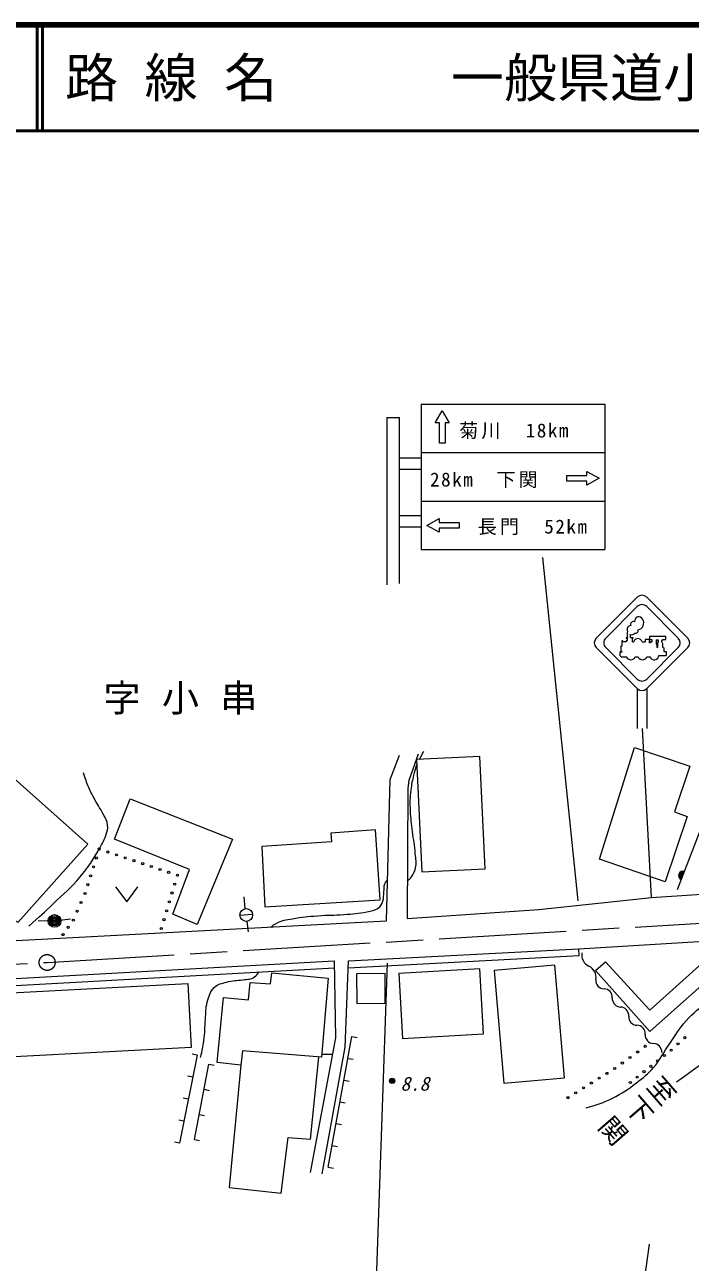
# Model space of a CAD drawing. Units: millimetres, scale not verified. Extents: x 40000 to 680000, y 20000 to 380000.
# Drawn here: x 176589 to 239286, y 263353 to 380000 of the extents above; entities that cross this region are included whole.
import ezdxf
from ezdxf.enums import TextEntityAlignment as Align

# ---------------------------------------------------------------- set-up
doc = ezdxf.new("R2010")
doc.units = ezdxf.units.MM
doc.header["$LTSCALE"] = 1000
doc.header["$PDMODE"] = 32
doc.header["$PDSIZE"] = 500
doc.linetypes.add('CHAIN', pattern=[18.5, 12, -1.5, 3.5, -1.5])
for name, color, linetype, lineweight in [('M-BGD', 7, 'Continuous', 13), ('M-BMK', 2, 'CHAIN', 13), ('M-STR-HTXT', 7, 'Continuous', 13), ('M-STR-STR3', 7, 'Continuous', 18), ('M-STR-STRC', 7, 'Continuous', 13), ('M-TTL', 2, 'Continuous', 140), ('M-TTL-LINE', 7, 'Continuous', 50)]:
    doc.layers.add(name, color=color, linetype=linetype, lineweight=lineweight)
doc.layers.add('M-BMK-HTXT', color=7, linetype='Continuous')
doc.layers.add('M-TTL-TXT', color=7, linetype='Continuous')
doc.styles.add('ＭＳ ゴシック', font='')
doc.styles.get('ＭＳ ゴシック').set_extended_font_data('MS Gothic')

msp = doc.modelspace()

# ---------------------------------------------------------------- linework, layer by layer
at = {"layer": 'M-BGD'}
for p, q in [((211016, 308854), (211898, 311157)), ((210657, 295527), (211016, 308854)), ((185151, 298726), (186201, 297326)), ((186201, 297326), (187251, 298726)), ((197227, 297808), (197336, 296683)), ((151597, 292393), (210657, 295527)), ((179392, 295532), (177860, 295495)), ((179392, 295532), (180887, 295713)), ((198049, 296139), (196854, 296034)), ((197655, 294491), (197539, 295488)), ((207098, 291769), (228799, 292904)), ((137696, 288008), (205754, 291761)), ((207072, 291116), (228833, 292255)), ((136972, 287317), (205763, 291111)), ((205177, 272314), (207418, 284625)), ((207418, 284625), (207910, 284535)), ((207418, 284625), (207910, 284535)), ((192838, 282870), (191172, 274565)), ((192838, 282870), (192348, 282968)), ((204559, 282952), (205559, 282962)), ((207045, 282573), (207537, 282483)), ((192569, 274932), (193941, 282013)), ((193941, 282013), (194432, 281918)), ((193941, 282013), (194432, 281918)), ((192422, 280794), (191932, 280892)), ((206671, 280521), (207163, 280432)), ((192005, 278718), (191515, 278816)), ((193484, 279653), (193974, 279557)), ((206298, 278469), (206789, 278380)), ((191589, 276641), (191099, 276740)), ((193026, 277293), (193517, 277197)), ((205924, 276418), (206416, 276328)), ((191172, 274565), (190682, 274663)), ((191172, 274565), (190682, 274663)), ((192569, 274932), (193060, 274837)), ((205550, 274366), (206042, 274276)), ((205177, 272314), (205669, 272225))]:
    msp.add_line(p, q, dxfattribs=at)
for points in [[(213652, 311252), (212770, 308753), (212678, 308054), (212617, 295768), (225025, 296589), (235646, 297728), (247993, 298561), (248777, 298953), (251325, 302579), (252538, 310312), (252816, 312975), (252865, 315343), (248896, 319230)], [(238076, 298502), (242816, 310776), (244066, 313275), (247116, 317648)], [(228833, 292255), (228799, 292904), (248313, 294097), (250379, 293999), (252535, 293689), (255769, 292726), (257043, 291713), (257549, 290831), (257794, 289965), (257778, 289165), (257582, 288234), (256765, 286127), (256324, 285294), (255540, 284102), (254756, 283171), (253203, 281621)], [(251403, 279824), (241801, 290729), (235470, 285097), (230360, 290852), (231307, 291668), (235467, 287128), (242619, 293525)], [(205754, 291761), (205852, 284519), (203463, 271798)], [(204601, 271698), (206781, 283641), (207098, 291769)], [(196958, 281945), (195855, 270412), (200755, 269873), (201417, 275116), (203524, 274969), (204301, 282700)]]:
    msp.add_lwpolyline(points, dxfattribs=at)
for points in [[(163924, 307932), (169512, 314348), (182547, 302758), (175949, 295366), (173450, 297538), (172029, 296019), (167672, 299792), (168824, 301164), (164463, 304937), (165704, 306382)], [(230749, 301341), (234048, 311884), (239242, 310120), (237804, 305825), (238997, 305367), (236922, 299226)], [(219969, 300438), (219455, 311021), (213493, 310731), (214008, 300148)], [(186524, 307044), (196149, 303222), (192838, 295193), (190535, 296173), (192119, 300371), (185031, 303245)], [(199212, 296855), (210065, 297517), (209648, 304107), (205435, 303813), (205484, 302980), (198918, 302539)], [(204536, 282680), (197105, 283285), (196958, 281945), (194704, 282174), (195325, 288315), (197660, 288086), (197840, 289736), (199734, 289589), (199865, 290618), (205173, 290144)], [(207850, 290551), (207866, 287758), (210545, 287774), (210529, 290567)], [(212174, 284443), (219818, 284884), (219463, 291026), (211819, 290585)], [(220814, 290849), (221729, 280241), (227429, 280733), (226514, 291341)], [(175321, 288755), (191944, 289624), (192259, 283595), (175637, 282725)]]:
    msp.add_lwpolyline(points, close=True, dxfattribs=at)
for centre, radius in [((183598, 302302), 100), ((184417, 302027), 100), ((183331, 301462), 100), ((185237, 301753), 100), ((186056, 301478), 100), ((186875, 301204), 100), ((187695, 300929), 100), ((182797, 299783), 100), ((183064, 300623), 100), ((188514, 300654), 100), ((189333, 300380), 100), ((190152, 300105), 100), ((190972, 299831), 100), ((182529, 298943), 100), ((190718, 298994), 100), ((182262, 298104), 100), ((190464, 298158), 100), ((181527, 296438), 100), ((181895, 297271), 100), ((189956, 296485), 100), ((190210, 297322), 100), ((197452, 296086), 600), ((181160, 295605), 100), ((189703, 295649), 100), ((180190, 294239), 100), ((180675, 294922), 100), ((189449, 294813), 100), ((238782, 284525), 100), ((235047, 283701), 100), ((238135, 283937), 100), ((233609, 282655), 100), ((234328, 283178), 100), ((236207, 282332), 100), ((236848, 282841), 100), ((237488, 283349), 100), ((231437, 281154), 100), ((232172, 281610), 100), ((232891, 282133), 100), ((234925, 281314), 100), ((235566, 281823), 100), ((211207, 280456), 150), ((211207, 280456), 120), ((211207, 280456), 90), ((211207, 280456), 60), ((211207, 280456), 30), ((211207, 280456), 20), ((229967, 280242), 100), ((230702, 280698), 100), ((233644, 280296), 100), ((234285, 280805), 100), ((227762, 278874), 100), ((228497, 279330), 100), ((229232, 279786), 100)]:
    msp.add_circle(centre, radius, dxfattribs=at)
at = {"layer": 'M-BGD', "lineweight": 18}
for radius in [600, 480, 360, 240, 120, 20]:
    msp.add_circle((179392, 295532), radius, dxfattribs=at)
at = {"layer": 'M-BGD'}
for centre, radius, start, end in [((238579, 299805), 400, 68.88207, 248.88207), ((238579, 299805), 320, 68.88207, 248.88207), ((238579, 299805), 240, 68.88207, 248.88207), ((238579, 299805), 160, 68.88207, 248.88207), ((238579, 299805), 100, 68.88207, 248.88207), ((238579, 299805), 100, 68.88207, 248.88207), ((230205, 292305), 1146, 168.60494, 245.74548), ((229264, 290215), 1146, 348.60494, 65.74548), ((231180, 289925), 795, 175.3915, 268.81947), ((231147, 288334), 795, 355.3915, 88.81947), ((232733, 288207), 795, 175.3915, 268.81947), ((232700, 286616), 795, 355.3915, 88.81947), ((234285, 286489), 795, 175.3915, 268.81947), ((234253, 284899), 795, 355.3915, 88.81947), ((235838, 284771), 795, 175.3915, 268.81947), ((235805, 283181), 795, 355.3915, 88.81947)]:
    msp.add_arc(centre, radius, start, end, dxfattribs=at)
for points, knots in [([(213777, 310745), (213863, 310913), (213885, 310957), (213957, 311091), (214050, 311265), (214082, 311320), (214202, 311532)], [0, 0, 0, 0, 1, 1, 1, 2, 2, 2, 2]), ([(176959, 295033), (178076, 296021), (178374, 296290), (179254, 297125), (180281, 298100), (180903, 298608), (181818, 299689), (182616, 300631), (182972, 301238), (183598, 302302), (183927, 302860), (184110, 303185), (184300, 303805), (184419, 304189), (184434, 304440), (184349, 304834), (184295, 305088), (184193, 305208), (184072, 305438), (183755, 306037), (183531, 306346), (183206, 306940), (182960, 307391), (182822, 307645), (182618, 308116), (182392, 308639), (182333, 308836), (182128, 309488)], [0, 0, 0, 0, 1, 1, 1, 2, 2, 2, 3, 3, 3, 4, 4, 4, 5, 5, 5, 6, 6, 6, 7, 7, 7, 8, 8, 8, 9, 9, 9, 9]), ([(212634, 299283), (212818, 299438), (212879, 299507), (213010, 299674), (213231, 299958), (213304, 300161), (213402, 300507), (213545, 301017), (213419, 301335), (213385, 301863), (213333, 302684), (213218, 303136), (213124, 303954), (213038, 304705), (212961, 305125), (212928, 305881), (212894, 306665), (212902, 307110), (212993, 307890), (213057, 308432), (213130, 308731), (213255, 309262), (213347, 309653), (213381, 309785), (213516, 310256)], [0, 0, 0, 0, 1, 1, 1, 2, 2, 2, 3, 3, 3, 4, 4, 4, 5, 5, 5, 6, 6, 6, 7, 7, 7, 8, 8, 8, 8]), ([(199782, 294949), (199989, 295126), (200080, 295176), (200287, 295297), (200819, 295611), (201198, 295627), (201805, 295738), (202728, 295907), (203255, 295943), (204190, 296016), (205151, 296091), (205695, 296056), (206656, 296130), (207508, 296196), (207992, 296218), (208829, 296392), (209263, 296482), (209546, 296492), (209907, 296751), (210147, 296923), (210224, 297107), (210315, 297388), (210422, 297718), (210385, 297925), (210429, 298270), (210468, 298570), (210402, 298762), (210527, 299037), (210599, 299194), (210640, 299266), (210762, 299412)], [0, 0, 0, 0, 1, 1, 1, 2, 2, 2, 3, 3, 3, 4, 4, 4, 5, 5, 5, 6, 6, 6, 7, 7, 7, 8, 8, 8, 9, 9, 9, 10, 10, 10, 10]), ([(193150, 282658), (193329, 283386), (193376, 283608), (193468, 284226), (193588, 285023), (193544, 285482), (193615, 286284), (193670, 286907), (193601, 287279), (193787, 287877), (193964, 288445), (194029, 288827), (194448, 289249), (194796, 289598), (195130, 289616), (195600, 289763), (196181, 289945), (196545, 289871), (197143, 289984), (197579, 290066), (197904, 289971), (198246, 290253), (198428, 290404), (198514, 290501), (198634, 290718)], [0, 0, 0, 0, 1, 1, 1, 2, 2, 2, 3, 3, 3, 4, 4, 4, 5, 5, 5, 6, 6, 6, 7, 7, 7, 8, 8, 8, 8]), ([(229485, 277916), (230640, 278250), (231037, 278366), (231959, 278822), (232897, 279286), (233384, 279630), (234213, 280267), (234885, 280784), (235280, 281069), (235830, 281713), (236520, 282520), (236742, 283096), (237349, 283967), (237937, 284810), (238210, 285329), (238893, 286098), (239612, 286909), (240130, 287252), (240950, 287960), (241680, 288591), (241926, 288792), (242849, 289539)], [0, 0, 0, 0, 1, 1, 1, 2, 2, 2, 3, 3, 3, 4, 4, 4, 5, 5, 5, 6, 6, 6, 7, 7, 7, 7])]:
    msp.add_open_spline(points, degree=3, knots=knots, dxfattribs=at)
for p in [(179392, 295532), (211207, 280456)]:
    msp.add_point(p, dxfattribs=at)
at = {"layer": 'M-BMK'}
msp.add_lwpolyline([(141406, 289769), (178696, 291609), (248261, 295806), (251678, 295899), (253516, 295874), (256498, 295641), (258832, 295335), (261845, 294551), (263929, 293921)], dxfattribs=at)
msp.add_circle((178696, 291609), 750, dxfattribs=at)
at = {"layer": 'M-STR-HTXT'}
for p, q in [((228718, 297420), (225391, 329792)), ((235646, 297728), (234802, 313650)), ((210737, 291560), (209340, 251418)), ((235405, 265045), (234286, 256913))]:
    msp.add_line(p, q, dxfattribs=at)
at = {"layer": 'M-STR-STR3'}
msp.add_open_spline([(238001, 280367), (239518, 281442), (239918, 281738), (241125, 282646), (242952, 284022), (243920, 284865), (245703, 286298), (249025, 288969), (250060, 289837), (254149, 293208)], degree=3, knots=[0, 0, 0, 0, 1, 1, 1, 2, 2, 2, 3, 3, 3, 3], dxfattribs=at)
at = {"layer": 'M-STR-STRC'}
for p, q in [((213951, 344236), (213951, 330523)), ((213951, 344236), (231247, 344236)), ((231247, 344236), (231247, 330523)), ((210687, 342977), (211910, 342977)), ((210687, 342977), (210687, 332641)), ((211910, 327325), (211910, 342977)), ((215270, 342461), (215917, 343604)), ((215917, 343604), (216564, 342461)), ((215650, 342461), (215270, 342461)), ((215650, 340557), (215650, 342461)), ((216564, 342461), (216184, 342461)), ((216184, 342461), (216184, 340557)), ((213951, 339665), (231247, 339665)), ((216184, 340557), (215650, 340557)), ((211910, 339169), (213951, 339169)), ((213951, 338081), (211910, 338081)), ((227649, 337512), (229553, 337512)), ((227649, 336979), (227649, 337512)), ((229553, 337512), (229553, 337893)), ((229553, 337893), (230695, 337246)), ((230695, 337246), (229553, 336598)), ((229553, 336979), (227649, 336979)), ((229553, 336598), (229553, 336979)), ((213951, 335094), (231247, 335094)), ((211910, 333729), (213951, 333729)), ((210687, 332641), (210687, 327201)), ((213951, 332641), (211910, 332641)), ((214485, 332806), (215627, 333454)), ((215627, 332159), (214485, 332806)), ((215627, 333454), (215627, 333073)), ((215627, 333073), (217531, 333073)), ((217531, 332540), (215627, 332540)), ((215627, 332540), (215627, 332159)), ((217531, 333073), (217531, 332540)), ((213951, 330523), (231247, 330523)), ((234294, 326046), (230429, 322181)), ((235184, 326046), (239049, 322181)), ((231320, 322181), (234294, 325155)), ((235184, 325155), (238158, 322181)), ((233251, 322245), (233386, 322245)), ((233251, 322245), (233251, 322165)), ((233251, 322165), (233331, 322165)), ((233331, 322165), (233331, 321943)), ((233655, 322245), (233895, 322245)), ((233845, 322165), (233895, 322165)), ((233845, 321843), (233845, 322165)), ((233895, 322165), (233895, 322245)), ((235053, 322044), (235053, 321843)), ((235456, 322044), (235053, 322044)), ((236986, 322346), (235456, 322346)), ((235456, 322346), (235456, 322044)), ((235456, 321742), (235456, 322044)), ((235456, 322044), (235657, 322044)), ((235657, 322044), (235657, 321843)), ((236063, 322031), (236264, 322031)), ((236063, 322031), (236063, 321628)), ((236264, 322031), (236264, 321762)), ((236563, 321954), (236684, 321954)), ((236563, 321954), (236563, 321853)), ((236684, 322044), (236986, 322044)), ((236684, 321954), (236684, 322044)), ((236986, 322044), (236986, 322346)), ((230429, 321290), (234294, 317426)), ((231320, 321290), (234294, 318317)), ((232848, 320856), (232647, 320856)), ((232647, 320856), (232647, 320554)), ((232747, 321440), (232747, 320937)), ((232848, 321440), (232747, 321440)), ((232747, 320937), (232848, 320937)), ((232848, 321943), (232848, 321440)), ((232949, 321943), (232848, 321943)), ((232848, 320937), (232848, 320856)), ((232949, 321843), (232949, 321943)), ((233251, 321843), (232949, 321843)), ((233251, 321943), (233251, 321843)), ((233331, 321943), (233251, 321943)), ((233845, 321843), (233960, 321843)), ((234751, 321843), (235053, 321843)), ((239049, 321290), (235184, 317426)), ((235184, 318317), (238158, 321290)), ((235556, 321742), (235456, 321742)), ((235556, 321843), (235556, 321742)), ((235657, 321843), (235556, 321843)), ((236063, 321628), (236140, 321628)), ((236140, 321628), (236140, 321293)), ((236197, 321293), (236140, 321293)), ((236264, 321762), (236197, 321762)), ((236197, 321762), (236197, 321293)), ((236563, 321853), (236684, 321692)), ((236684, 321692), (236684, 321329)), ((236684, 321329), (236785, 321269)), ((236785, 321269), (236785, 320927)), ((236785, 320927), (237026, 320927)), ((237026, 320927), (237003, 320554)), ((232647, 320554), (232774, 320420)), ((232774, 320420), (233265, 320420)), ((234095, 320420), (234373, 320420)), ((235203, 320420), (235480, 320420)), ((236332, 320554), (237003, 320554)), ((234294, 317425), (234294, 313650)), ((235184, 317426), (235184, 313651))]:
    msp.add_line(p, q, dxfattribs=at)
for centre, radius, start, end in [((234739, 325600), 630, 45, 135), ((234739, 324709), 630, 44.99985, 135), ((233729, 322974), 397, 96.59756, 202.1011), ((233941, 323473), 278, 67.81332, 202.18668), ((234443, 323793), 401, 23.32418, 188.96451), ((234241, 323613), 664, 282.82878, 30.77404), ((230874, 321736), 630, 135, 225), ((231765, 321736), 630, 135, 225.00005), ((234450, 322581), 1115, 167.38867, 197.51871), ((233752, 322923), 420, 252.16342, 318.34682), ((233217, 322335), 447, 348.4062, 24.73759), ((234355, 321742), 408, 14.23393, 165.76608), ((234107, 322925), 285, 261.8699, 8.1301), ((237713, 321736), 630, 315.00011, 44.99984), ((238604, 321736), 630, 315, 45), ((233680, 320588), 448, 202.00984, 337.99016), ((234788, 320588), 448, 202.00984, 337.99016), ((235895, 320588), 448, 202.00984, 355.70147), ((234739, 318762), 630, 225.00005, 315.00011), ((234739, 317871), 630, 225, 315)]:
    msp.add_arc(centre, radius, start, end, dxfattribs=at)
at = {"layer": 'M-TTL'}
msp.add_line((680000, 380000), (40000, 380000), dxfattribs=at)
at = {"layer": 'M-TTL-LINE'}
for p, q in [((177750, 380000), (177750, 370000)), ((178250, 380000), (178250, 370000)), ((40000, 370000), (680000, 370000))]:
    msp.add_line(p, q, dxfattribs=at)

# ---------------------------------------------------------------- texts
at = {"layer": 'M-BGD', "style": 'ＭＳ ゴシック', "oblique": 15}
msp.add_text('8.8', height=1320, dxfattribs=at).set_placement((213344, 280181), align=Align.MIDDLE_CENTER)
at = {"layer": 'M-BGD', "style": 'ＭＳ ゴシック'}
for s, rotation, p in [('至', 310.865, (236598, 279520)), ('下', 310.843, (234453, 277679)), ('関', 311.06, (232036, 275752))]:
    msp.add_text(s, height=1833, rotation=rotation, dxfattribs=at).set_placement(p, align=Align.MIDDLE_CENTER)
at = {"layer": 'M-BMK-HTXT', "insert": (192248, 316396), "char_height": 2566, "attachment_point": 5, "style": 'ＭＳ ゴシック'}
msp.add_mtext('\\T1.57;字小串', dxfattribs=at)
at = {"layer": 'M-STR-STRC', "char_height": 1320, "attachment_point": 7, "style": 'ＭＳ ゴシック'}
for s, insert in [('\\T1.16;菊川\u300018km', (217521, 340940)), ('\\T1.16;28km\u3000下関', (214771, 336329)), ('\\T1.16;長門\u300052km', (219268, 331890))]:
    msp.add_mtext(s, dxfattribs=dict(at, insert=insert))
at = {"layer": 'M-TTL-TXT', "style": 'ＭＳ ゴシック'}
for s, p in [('路 線 名', (180380, 375000)), ('一般県道小串(停)線', (216734, 375000))]:
    msp.add_text(s, height=3666, dxfattribs=at).set_placement(p, align=Align.MIDDLE_LEFT)

doc.saveas('drawing.dxf')
